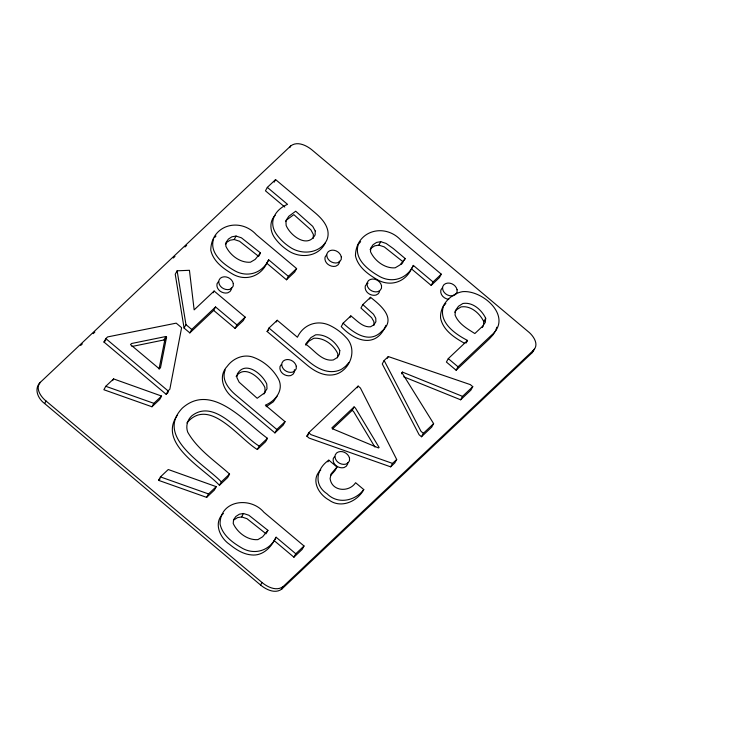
<?xml version="1.0" encoding="UTF-8"?>
<svg xmlns="http://www.w3.org/2000/svg" width="735" height="735" viewBox="0 0 735 735"><rect width="100%" height="100%" fill="white"/><g stroke="black" fill="none" stroke-linecap="round" stroke-linejoin="round"><path stroke-width="1.1" d="M231.378 287.762L231.35 289.425L230.018 291.501L227.74 292.833C222.411 294.184 215.879 289.636 217.009 283.82L218.378 281.716M294.395 369.668L294.349 372.158L293.017 374.234L290.738 375.576C285.41 376.917 278.877 372.379 280.007 366.554L281.376 364.459M339.395 261.127L339.368 262.781L338.036 264.857L335.766 266.199C330.428 267.54 323.905 263.001 325.035 257.186L326.404 255.082M347.627 462.508L347.6 464.171L346.268 466.247L343.989 467.589C338.66 468.93 332.128 464.382 333.258 458.566L334.627 456.472M313.229 238.342L313.358 234.447L310.85 229.807L293.825 214.657L286.898 219.747L285.74 221.492M483.52 324.806L483.814 321.673L485.688 318.237C481.719 309.977 472.66 301.819 462.912 303.481L458.502 306.265L455.424 310.547L455.057 315.003C458.465 323.777 467.249 328.756 474.847 333.543L482.197 326.606L485.302 322.408L485.688 318.237M337.503 357.761L337.907 353.976C333.92 344.991 323.878 337.365 313.753 338.275L309.003 341.086L305.696 345.119M168.379 390.414L167.957 392.655L166.183 394.327L103.957 342.032L105.84 338.596L107.613 336.924L176.198 323.143L181.609 327.691L169.84 389.219L168.067 390.882L166.183 394.327M159.036 369.016L164.686 340.535L166.569 337.099L165.871 336.511L131.611 343.502L130.472 344.577L159.348 368.841L160.487 367.766L166.569 337.099M443.444 306.274C438.152 322.316 455.332 334.195 467.533 340.443L466.119 343.024M213.665 238.682C208.639 253.474 224.147 264.876 235.365 271.114C248.017 277.784 262.579 272.942 268.67 259.795L288.359 276.351L286.475 279.787L266.787 263.24L268.67 259.795M225.176 369.971C221.024 380.151 229.292 389.66 236.652 395.724L276.81 429.47L274.927 432.906L234.768 399.16C224.212 392.012 217.156 377.037 227.244 366.287C232.82 358.634 242.816 354.095 252.16 356.879C263.406 360.628 273.163 369.071 278.73 379.499C283.885 390.386 275.303 401.099 265.363 405.141L285.051 421.688L283.168 425.124L274.927 432.906M358.349 244.296C353.333 259.097 368.832 270.489 380.059 276.737C392.701 283.407 407.263 278.565 413.355 265.418L433.053 281.964L431.169 285.4L411.471 268.854L413.355 265.418M385.866 325.375C376.348 348.767 354.931 341.417 341.251 326.616L343.135 323.179L350.834 315.903C356.769 320.276 362.465 327.507 370.532 326.79L373.913 324.806L375.888 321.728L375.76 318.209L373.499 314.24L362.824 304.584L370.532 297.308C381.061 305.567 396.983 318.834 381.695 331.347C369.227 344.485 353.269 332.661 343.135 323.179M496.823 327.213L495.803 330.401L493.194 334.645L489.345 338.872L456.132 370.229L446.402 362.052L448.286 358.616L467.533 340.443M534.409 349.042L532.232 352.635L281.863 589.001C275.34 594.174 266.125 589.654 260.594 585.032L44.633 403.543C38.027 398.802 33.571 388.806 40.333 382.319L290.711 145.943C297.262 140.881 306.412 145.328 311.98 149.922L527.941 331.402C533.123 335.38 539.398 344.173 533.628 350.09L283.26 586.457C276.737 591.629 267.522 587.109 261.991 582.478L46.029 400.998C40.94 396.909 34.894 388.346 40.333 382.319M277.104 396.211L273.337 401.779L266.162 406.721M44.633 403.543L46.029 400.998M105.766 386.298L103.883 389.743L151.97 406.767L159.679 399.5L161.562 396.055L113.594 378.911L105.766 386.298L153.854 403.331L161.562 396.055M112.648 380.629L113.594 378.911M235.035 328.352L243.285 320.57L245.168 317.125L214.115 291.032L194.15 309.876L189.437 270.296L177.126 270.811L175.242 274.247L184.081 328.058L189.841 332.9L213.674 310.4L215.557 306.954L236.918 324.907L235.035 328.352L213.674 310.4M131.932 346.488L163.988 339.947L165.871 336.511M184.081 328.058L185.964 324.613L177.126 270.811M234.189 239.509L236.073 236.064L241.42 237.818L260.502 252.932L258.619 256.368L239.537 241.255L234.189 239.509L230.055 240.226L226.518 242.504L225.388 244.149M267.338 187.379L287.541 204.348C274.706 209.741 267.898 222.439 276.663 234.511A42.272 33.268 28.7 0 0 290.04 247.208C301.01 254.696 317.731 253.933 325.596 242.311A23.235 18.283 28.7 0 0 327.847 230.873C326.386 223.642 321.131 218.038 315.747 213.343L275.588 179.597L267.338 187.379L265.454 190.815L284.776 207.049M289.774 147.643L290.711 145.943M189.841 332.9L191.725 329.455L215.557 306.954M213.168 292.75L214.115 291.032M274.173 182.179L275.588 179.597M151.97 406.767L153.854 403.331M158.558 480.341L160.432 476.905L168.26 469.518L216.228 486.662L214.344 490.107L206.636 497.375L158.558 480.341L160.12 478.871M266.787 263.24C260.695 276.388 246.133 281.229 233.482 274.559C223.872 269.056 213.288 261.66 210.77 250.157C211.147 224.837 240.134 216.834 256.442 234.814L296.609 268.56L294.726 272.005L286.475 279.787M267.099 331.485L268.982 328.049L277.224 320.267L297.418 337.236C303.5 324.144 317.943 319.302 330.594 325.816A42.272 33.268 28.7 0 1 345.597 336.97C356.457 347.205 352.387 364.992 340.296 372.314A23.235 18.283 28.7 0 1 327.608 374.979C319.909 374.198 313.119 370.045 307.258 365.24L267.099 331.485L268.744 329.932M276.277 321.985L277.224 320.267M206.636 497.375L208.519 493.938L216.228 486.662M177.576 414.935C156.739 443.389 203.623 468.204 219.434 485.293L221.318 481.857L229.568 474.066C215.006 460.9 197.577 449.554 187.719 432.162C185.624 426.456 187.25 419.942 191.761 415.872C215.171 397.516 241.328 435.497 259.216 446.081L257.333 449.517C238.866 438.501 209.236 396.34 186.901 422.901M229.568 474.066L227.685 477.511L219.434 485.293M221.318 481.857C204.348 464.217 154.681 436.765 182.363 408.081C211.772 382.016 244.819 422.129 267.457 438.299L265.574 441.735L257.333 449.517M370.072 249.762L371.212 248.127L374.74 245.848L378.874 245.123L380.758 241.686L386.114 243.432L393.317 248.577L405.187 258.555L404.241 260.273M349.897 317.621L350.834 315.903M233.95 519.93L237.478 517.651L241.613 516.925L243.496 513.489L248.853 515.235L267.926 530.348L266.511 532.93M362.824 304.584L360.94 308.02L371.616 317.685L373.876 321.645L374.005 325.173M369.586 299.026L370.532 297.308M306.844 436.167L308.728 432.731L358.138 386.096L360.426 388.025L396.698 459.476L394.814 462.912L390.643 466.844L309.141 438.097L306.844 436.167L308.498 434.615M357.192 387.814L358.138 386.096M274.21 540.657L276.094 537.221L295.792 553.767L293.908 557.203L274.21 540.657C269.626 549.054 261.449 556.165 251.324 554.907C242.973 554.19 235.76 549.413 229.421 544.267C219.765 537.662 213.178 522.585 223.376 513.48M332.431 429.029L352.203 410.369L354.086 406.924L355.446 408.072L379.104 447.468L378.562 447.983L333.203 429.065L331.843 427.926L354.086 406.924M327.883 461.874L328.821 460.156L336.998 467.019L335.114 470.455L330.502 475.646M260.594 585.032L261.991 582.478M384.139 360.499L382.255 363.935L419.115 434.762L421.486 436.755L431.739 427.081L433.622 423.636L401.889 372.636L402.458 372.094L462.517 396.358L472.77 386.674L470.317 384.616L388.31 356.567L384.139 360.499L420.999 431.326L423.369 433.319L421.486 436.755M387.363 358.285L388.31 356.567M411.471 268.854C405.38 282.001 390.818 286.843 378.176 280.173C368.557 274.679 357.973 267.274 355.455 255.78C355.832 230.45 384.818 222.457 401.135 240.437L441.294 274.183L439.411 277.619L431.169 285.4M276.094 537.221C270.002 550.368 255.44 555.21 242.798 548.54C233.179 543.036 222.595 535.631 220.077 524.138C219.737 500.269 250.24 496.107 263.874 512.231L304.033 545.986L302.149 549.422L293.908 557.203M281.863 589.001L283.26 586.457M401.512 373.812L402.458 372.094M336.998 467.019L331.136 473.799L330.098 478.531C331.687 491.467 349.061 492.698 355.602 482.711L363.779 489.583C357.476 501.426 340.93 508.868 329.105 500.085C318.567 494.434 310.152 479.744 320.791 469.913M390.643 466.844L392.527 463.408L396.698 459.476M456.132 370.229L458.015 366.793L491.228 335.436C513.443 317.097 483.014 289.792 462.591 291.657C450.509 293.706 439.806 305.567 440.568 318.016C442.975 330.281 454.561 337.769 464.731 343.374M403.736 376.807L460.634 399.794L462.517 396.358M472.77 386.674L470.887 390.12L460.634 399.794M532.232 352.635L533.628 350.09M379.6 291.676L378.268 293.752L375.998 295.084C370.66 296.435 364.137 291.887 365.267 286.071L366.177 284.675M442.194 287.982L440.825 290.086C439.861 294.854 444.252 298.906 448.745 299.329M263.966 393.997L265.114 392.242L264.876 387.474C260.502 377.928 244.663 364.027 236.137 376.439M454.772 312.274L456.619 309.711L461.029 306.927C470.777 305.264 479.836 313.422 483.814 321.673M482.178 327.525L483.419 325.844M260.502 252.932L255.201 259.391L250.451 262.202C240.134 263.047 229.936 255.183 225.801 246.078L226.132 242.348L228.401 239.068L231.938 236.789L236.073 236.064M405.187 258.555L399.886 265.013L395.145 267.825C384.818 268.67 374.62 260.796 370.486 251.692L370.826 247.961L373.095 244.681L376.623 242.403L380.758 241.686M401.319 264.416L402.642 262.799M267.926 530.348L262.625 536.807L257.884 539.628C247.557 540.464 237.359 532.599 233.225 523.495L233.555 519.764L235.834 516.484L239.362 514.206L243.496 513.489M275.166 215.346C269.074 221.345 270.002 231.442 274.78 237.956A42.272 33.268 28.7 0 0 288.157 250.644C299.127 258.141 315.848 257.369 323.712 245.747A23.235 18.283 28.7 0 0 325.1 243.166M348.987 362.392L345.588 366.269L342.179 368.869A23.235 18.283 28.7 0 1 329.491 371.542C321.792 370.752 315.003 366.609 309.141 361.795L268.982 328.049M214.629 237.543L215.952 236.054M358.652 243.901L360.637 241.677M443.793 305.76L445.833 303.472M80.666 345.468L82.338 343.888M93.189 333.653L94.861 332.073M173.304 258.013L174.976 256.432M184.99 246.978L186.662 245.407M103.957 342.032L105.73 340.36M236.918 324.907L245.168 317.125M288.359 276.351L296.609 268.56M259.216 446.081L267.457 438.299M276.81 429.47L285.051 421.688M433.053 281.964L441.294 274.183M328.821 460.156C316.316 468.599 313.34 484.87 327.057 493.764C337.778 504.66 355.023 501.068 363.779 489.583M295.792 553.767L304.033 545.986M423.369 433.319L433.622 423.636M366.636 283.967L368.079 283.122M378.874 245.123L384.23 246.877L403.304 261.991M241.613 516.925L246.969 518.68L266.042 533.794M392.527 463.408L311.024 434.661L308.728 432.731M160.432 476.905L208.519 493.938M448.286 358.616L458.015 366.793M352.203 410.369L353.572 411.508L374.914 447.064M185.964 324.613L191.725 329.455M163.988 339.947L164.686 340.535M105.84 338.596L168.067 390.882M233.28 283.489L233.234 285.979L231.892 288.056L229.623 289.397C224.294 290.738 217.762 286.2 218.892 280.384L220.261 278.28C224.8 274.651 232.067 278.096 233.28 283.489M296.279 366.232L296.233 368.722L294.9 370.798L292.622 372.14C287.293 373.481 280.761 368.933 281.891 363.118L283.26 361.023C287.798 357.394 295.066 360.839 296.279 366.232M341.297 256.855L341.251 259.345L339.919 261.421L337.65 262.762C332.312 264.104 325.789 259.556 326.919 253.74L328.288 251.646C332.817 248.017 340.094 251.462 341.297 256.855M349.529 458.245L349.483 460.735L348.151 462.811L345.873 464.143C340.544 465.485 334.012 460.946 335.142 455.13L336.511 453.026C341.049 449.397 348.316 452.852 349.529 458.245M381.529 285.74L381.483 288.23L380.151 290.307L377.882 291.648C372.544 292.989 366.021 288.451 367.151 282.635L368.52 280.531C373.049 276.902 380.326 280.347 381.529 285.74M457.087 289.755L457.041 292.245L455.709 294.322L453.44 295.663C448.102 297.004 441.57 292.457 442.709 286.641L444.078 284.546C448.607 280.917 455.884 284.362 457.087 289.755M315.241 231.001L315.113 234.906C307.552 248.797 290.307 235.641 286.145 225.461L285.897 220.684L288.781 216.301L295.709 211.221L312.733 226.371L315.241 231.001M339.79 350.531L339.386 354.316L336.942 357.77L333.267 359.975C321.709 361.721 314.111 349.768 305.595 344.099L310.887 337.641L315.637 334.829C325.761 333.92 335.803 341.554 339.79 350.531M237.433 373.812L236.863 377.533L239.141 382.191L257.186 398.269L264.122 393.188L266.998 388.806L266.759 384.028C262.386 374.041 245.499 360.178 237.433 373.812"/></g></svg>
